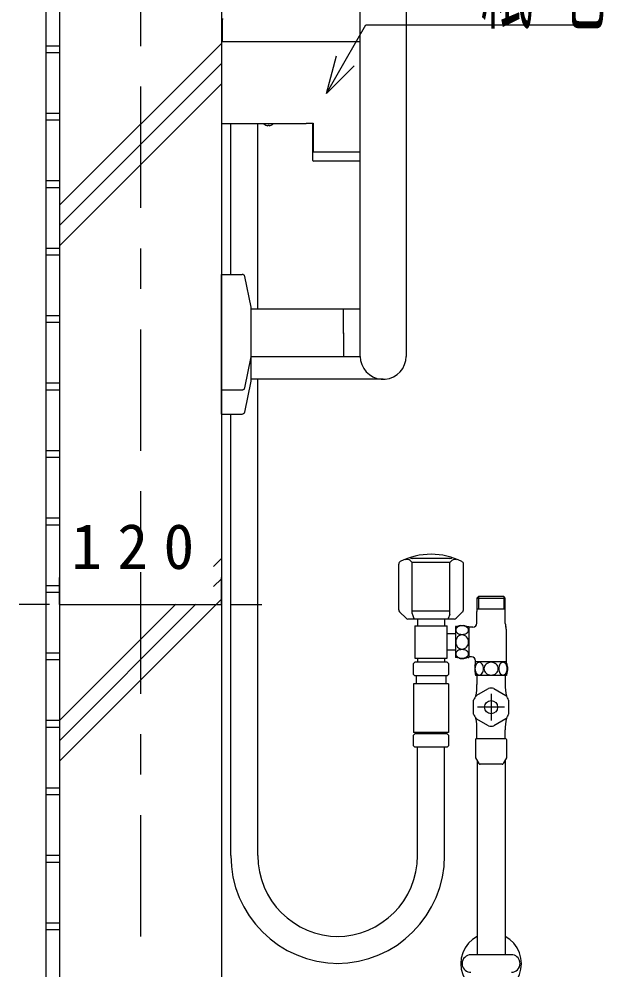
# Model space of a CAD drawing. Units: millimetres, scale not verified. Extents: x -11550 to 5573, y -35640 to 8010.
# Drawn here: x -4236 to -3806, y -4603 to -3898 of the extents above; entities that cross this region are included whole.
import ezdxf

# ---------------------------------------------------------------- set-up
doc = ezdxf.new("R2010")
doc.units = ezdxf.units.MM
doc.header["$LTSCALE"] = 30
doc.linetypes.add('USER2', pattern=[6, 3, -1, 1, -1])
doc.layers.add('layer1', color=4, linetype='Continuous', lineweight=25)
doc.styles.add('ＭＳ ゴシック', font='')
doc.styles.get('ＭＳ ゴシック').set_extended_font_data('MS Gothic')

msp = doc.modelspace()

# ---------------------------------------------------------------- linework, layer by layer
at = {"layer": 'layer1', "linetype": 'USER2'}
msp.add_line((-4146.05, -2328.06), (-4146.05, -6328.06), dxfattribs=at)
at = {"layer": 'layer1', "color": 20}
for p, q in [((-4086.05, -2618.06), (-4086.05, -4878.06)), ((-4206.05, -3388.06), (-4206.05, -4878.06))]:
    msp.add_line(p, q, dxfattribs=at)
at = {"layer": 'layer1', "color": 3}
for p, q in [((-4216.05, -3388.06), (-4216.05, -4818.06)), ((-3983.05, -4148.06), (-3983.05, -3508.06)), ((-3949.05, -3508.06), (-3949.05, -4148.06)), ((-4085.55, -3898.74), (-4085.55, -3915.06)), ((-4086.05, -3913.86), (-4086.05, -3975.66)), ((-4085.55, -3913.86), (-4086.05, -3913.86)), ((-3983.05, -3915.06), (-4085.55, -3915.06)), ((-4023.05, -3975.66), (-4086.05, -3975.66)), ((-4079.04, -4087.31), (-4079.04, -3975.66)), ((-4059.04, -4113.06), (-4059.04, -3975.66)), ((-4051.59, -3977.16), (-4051.51, -3977.16)), ((-4050.59, -3977.16), (-4050.51, -3977.16)), ((-4023.05, -3975.16), (-4023.05, -3975.66)), ((-4023.05, -3975.16), (-4018.05, -3975.16)), ((-4018.25, -4002.86), (-4018.25, -3975.16)), ((-4018.05, -3975.16), (-4018.05, -3996.86)), ((-3983.05, -3996.86), (-4018.25, -3996.86)), ((-3983.05, -4003.36), (-4017.75, -4003.36)), ((-4086.05, -4172.81), (-4086.05, -4087.31)), ((-4086.05, -4087.31), (-4070.55, -4087.31)), ((-4064.06, -4111.6), (-4068.64, -4088.77)), ((-4064.05, -4148.52), (-4064.05, -4111.6)), ((-3995.55, -4113.06), (-4064.05, -4113.06)), ((-3995.55, -4131.06), (-3995.55, -4113.06)), ((-3983.05, -4113.16), (-3995.55, -4113.16)), ((-3995.55, -4130.52), (-3995.55, -4148.52)), ((-4068.64, -4171.36), (-4064.06, -4148.52)), ((-3995.55, -4148.52), (-4064.05, -4148.52)), ((-4064.05, -4166.52), (-4064.05, -4148.52)), ((-3983.05, -4148.42), (-3995.55, -4148.42)), ((-3966.05, -4165.06), (-4064.05, -4165.06)), ((-4059.04, -4518), (-4059.04, -4165.06)), ((-4068.64, -4189.36), (-4064.06, -4166.52)), ((-4086.05, -4172.81), (-4070.55, -4172.81)), ((-4086.05, -4190.81), (-4086.05, -4172.81)), ((-4086.05, -4190.81), (-4070.55, -4190.81)), ((-4079.04, -4518), (-4079.04, -4190.81)), ((-3916.55, -4297.76), (-3944.55, -4297.76)), ((-3954.55, -4335.94), (-3954.55, -4301.98)), ((-3944.55, -4338.63), (-3944.55, -4300.76)), ((-3916.55, -4300.76), (-3944.55, -4300.76)), ((-3916.55, -4338.63), (-3916.55, -4300.76)), ((-3906.55, -4335.94), (-3906.55, -4301.98)), ((-3896.53, -4327.3), (-3895.36, -4326.14)), ((-3896.53, -4327.3), (-3896.53, -4337.15)), ((-3896.53, -4327.3), (-3875.57, -4327.3)), ((-3876.73, -4326.14), (-3895.36, -4326.14)), ((-3895.36, -4326.14), (-3895.36, -4335.14)), ((-3875.57, -4327.3), (-3876.73, -4326.14)), ((-3876.73, -4326.14), (-3876.73, -4335.14)), ((-3875.57, -4337.15), (-3875.57, -4327.3)), ((-3949.14, -4342.18), (-3953.96, -4337.35)), ((-3944.55, -4336.76), (-3916.55, -4336.76)), ((-3944.42, -4339.33), (-3943.32, -4342.29)), ((-3916.68, -4339.33), (-3917.78, -4342.29)), ((-3907.14, -4337.35), (-3911.96, -4342.18)), ((-3896.55, -4345.76), (-3896.55, -4337.15)), ((-3896.53, -4335.14), (-3875.57, -4335.14)), ((-3875.55, -4346.13), (-3875.55, -4337.19)), ((-3913.38, -4342.76), (-3947.72, -4342.76)), ((-3942.55, -4347.76), (-3918.55, -4347.76)), ((-3942.55, -4347.76), (-3942.55, -4371.76)), ((-3940.55, -4342.76), (-3940.55, -4347.76)), ((-3920.55, -4342.76), (-3920.55, -4347.76)), ((-3918.55, -4371.76), (-3918.55, -4347.76)), ((-3912.55, -4348.26), (-3912.55, -4371.26)), ((-3911.74, -4348.26), (-3912.55, -4348.26)), ((-3909.85, -4347.78), (-3910.76, -4348.1)), ((-3908.87, -4347.62), (-3906.23, -4347.62)), ((-3905.24, -4347.78), (-3904.34, -4348.1)), ((-3903.35, -4348.26), (-3902.55, -4348.26)), ((-3902.55, -4348.26), (-3902.55, -4371.26)), ((-3912.55, -4353.76), (-3918.55, -4353.76)), ((-3899.55, -4348.76), (-3902.55, -4348.76)), ((-3874.65, -4374.56), (-3874.65, -4351.46)), ((-3912.55, -4365.76), (-3918.55, -4365.76)), ((-3943.55, -4375.76), (-3942.55, -4374.76)), ((-3943.55, -4383.76), (-3943.55, -4375.76)), ((-3942.55, -4371.76), (-3918.55, -4371.76)), ((-3918.55, -4374.76), (-3942.55, -4374.76)), ((-3940.55, -4371.76), (-3940.55, -4374.76)), ((-3920.55, -4371.76), (-3920.55, -4374.76)), ((-3917.55, -4375.76), (-3918.55, -4374.76)), ((-3917.55, -4375.76), (-3917.55, -4383.76)), ((-3911.74, -4371.26), (-3912.55, -4371.26)), ((-3909.85, -4371.75), (-3910.76, -4371.43)), ((-3908.87, -4371.91), (-3906.23, -4371.91)), ((-3905.24, -4371.75), (-3904.34, -4371.43)), ((-3903.35, -4371.26), (-3902.55, -4371.26)), ((-3900.55, -4370.76), (-3902.55, -4370.76)), ((-3898.03, -4377.26), (-3897.71, -4376.35)), ((-3897.55, -4375.37), (-3897.55, -4373.76)), ((-3874.55, -4374.56), (-3897.55, -4374.56)), ((-3874.55, -4375.37), (-3874.55, -4374.56)), ((-3874.07, -4377.26), (-3874.38, -4376.35)), ((-3898.19, -4378.24), (-3898.19, -4380.88)), ((-3898.03, -4381.87), (-3897.71, -4382.77)), ((-3874.07, -4381.87), (-3874.38, -4382.77)), ((-3873.9, -4378.24), (-3873.9, -4380.88)), ((-3943.55, -4383.76), (-3942.55, -4384.76)), ((-3918.55, -4384.76), (-3942.55, -4384.76)), ((-3941.55, -4384.76), (-3941.55, -4390.76)), ((-3919.55, -4384.76), (-3919.55, -4390.76)), ((-3918.55, -4384.76), (-3917.55, -4383.76)), ((-3897.55, -4383.76), (-3897.55, -4384.56)), ((-3874.55, -4384.56), (-3897.55, -4384.56)), ((-3896.53, -4384.56), (-3896.53, -4391.14)), ((-3875.57, -4384.56), (-3875.57, -4391.14)), ((-3874.55, -4383.76), (-3874.55, -4384.56)), ((-3917.55, -4390.76), (-3943.55, -4390.76)), ((-3943.55, -4390.76), (-3943.55, -4426.76)), ((-3917.55, -4390.76), (-3917.55, -4426.76)), ((-3897.05, -4399.4), (-3888.05, -4394.21)), ((-3884.05, -4394.21), (-3875.05, -4399.4)), ((-3899.05, -4413.26), (-3899.05, -4402.87)), ((-3886.05, -4398.06), (-3886.05, -4418.06)), ((-3873.05, -4402.87), (-3873.05, -4413.26)), ((-3876.05, -4408.06), (-3896.05, -4408.06)), ((-3888.05, -4421.92), (-3897.05, -4416.72)), ((-3875.05, -4416.72), (-3884.05, -4421.92)), ((-3896.53, -4431.56), (-3896.53, -4424.98)), ((-3875.57, -4431.56), (-3875.57, -4424.98)), ((-3917.55, -4426.76), (-3943.55, -4426.76)), ((-3943.55, -4428.76), (-3942.55, -4427.76)), ((-3943.55, -4436.76), (-3943.55, -4428.76)), ((-3918.55, -4427.76), (-3942.55, -4427.76)), ((-3917.55, -4428.76), (-3918.55, -4427.76)), ((-3917.55, -4428.76), (-3917.55, -4436.76)), ((-3897.3, -4431.56), (-3897.55, -4431.99)), ((-3897.55, -4431.99), (-3897.55, -4433.04)), ((-3874.8, -4431.56), (-3897.3, -4431.56)), ((-3874.8, -4431.56), (-3874.55, -4431.99)), ((-3874.55, -4431.99), (-3874.55, -4445.55)), ((-3943.55, -4436.76), (-3942.55, -4437.76)), ((-3918.55, -4437.76), (-3942.55, -4437.76)), ((-3940.55, -4518), (-3940.55, -4437.76)), ((-3920.55, -4518), (-3920.55, -4437.76)), ((-3918.55, -4437.76), (-3917.55, -4436.76)), ((-3897.55, -4433.04), (-3897.55, -4445.55)), ((-3897.55, -4445.55), (-3895.06, -4449.86)), ((-3874.55, -4445.55), (-3877.04, -4449.86)), ((-3896.35, -4447.63), (-3896.35, -4591.56)), ((-3877.9, -4450.36), (-3894.2, -4450.36)), ((-3875.75, -4447.63), (-3875.75, -4591.56)), ((-3871.05, -4591.56), (-3901.05, -4591.56))]:
    msp.add_line(p, q, dxfattribs=at)
at = {"layer": 'layer1'}
for p, q in [((-3994.2, -3929.02), (-3978.81, -3902.37)), ((-3978.81, -3902.37), (-3934.86, -3902.37)), ((-3934.86, -3902.37), (-3806.1, -3902.37)), ((-4206.05, -3918.06), (-4216.05, -3918.06)), ((-4206.05, -4036.14), (-4086.05, -3916.14)), ((-4206.05, -3923.06), (-4216.05, -3923.06)), ((-4008.2, -3953.27), (-4000.7, -3925.27)), ((-4206.05, -4051.14), (-4086.05, -3931.14)), ((-4008.2, -3953.27), (-3994.2, -3929.02)), ((-3987.7, -3932.78), (-4008.2, -3953.27)), ((-4206.05, -4066.14), (-4086.05, -3946.14)), ((-4206.05, -3968.06), (-4216.05, -3968.06)), ((-4206.05, -3973.06), (-4216.05, -3973.06)), ((-4206.05, -4018.06), (-4216.05, -4018.06)), ((-4206.05, -4023.06), (-4216.05, -4023.06)), ((-4206.05, -4068.06), (-4216.05, -4068.06)), ((-4206.05, -4073.06), (-4216.05, -4073.06)), ((-4206.05, -4118.06), (-4216.05, -4118.06)), ((-4206.05, -4123.06), (-4216.05, -4123.06)), ((-4206.05, -4168.06), (-4216.05, -4168.06)), ((-4206.05, -4173.06), (-4216.05, -4173.06)), ((-4206.05, -4218.06), (-4216.05, -4218.06)), ((-4206.05, -4223.06), (-4216.05, -4223.06)), ((-4206.05, -4268.06), (-4216.05, -4268.06)), ((-4206.05, -4273.06), (-4216.05, -4273.06)), ((-4091.82, -4303.75), (-4086.05, -4297.98)), ((-4206.05, -4332.02), (-4206.05, -4312.02)), ((-4091.82, -4318.75), (-4086.05, -4312.98)), ((-4086.05, -4332.02), (-4086.05, -4312.02)), ((-4206.05, -4318.06), (-4216.05, -4318.06)), ((-4206.05, -4323.06), (-4216.05, -4323.06)), ((-4221.05, -4332.02), (-4236.05, -4332.02)), ((-4213.55, -4332.02), (-4221.05, -4332.02)), ((-4206.05, -4447.98), (-4086.05, -4327.98)), ((-4206.05, -4417.98), (-4119.87, -4331.8)), ((-4206.05, -4432.98), (-4104.87, -4331.8)), ((-4206.05, -4332.02), (-4086.05, -4332.02)), ((-4078.55, -4332.02), (-4071.05, -4332.02)), ((-4071.05, -4332.02), (-4056.05, -4332.02)), ((-4206.05, -4368.06), (-4216.05, -4368.06)), ((-4206.05, -4373.06), (-4216.05, -4373.06)), ((-4206.05, -4418.06), (-4216.05, -4418.06)), ((-4206.05, -4423.06), (-4216.05, -4423.06)), ((-4206.05, -4468.06), (-4216.05, -4468.06)), ((-4206.05, -4473.06), (-4216.05, -4473.06)), ((-4206.05, -4518.06), (-4216.05, -4518.06)), ((-4206.05, -4523.06), (-4216.05, -4523.06)), ((-4206.05, -4568.06), (-4216.05, -4568.06)), ((-4206.05, -4573.06), (-4216.05, -4573.06))]:
    msp.add_line(p, q, dxfattribs=at)
at = {"layer": 'layer1', "color": 3}
for points in [[(-4068.63, -4088.77), (-4068.76, -4088.42), (-4068.96, -4088.11), (-4069.21, -4087.83), (-4069.5, -4087.61), (-4069.83, -4087.45), (-4070.19, -4087.35), (-4070.55, -4087.31)], [(-3983.05, -4148.06), (-3982.76, -4151.19), (-3981.9, -4154.2), (-3980.5, -4157.01), (-3978.61, -4159.51), (-3976.29, -4161.63), (-3973.63, -4163.28), (-3970.7, -4164.41), (-3967.62, -4164.99), (-3964.48, -4164.99), (-3961.4, -4164.41), (-3958.47, -4163.28), (-3955.8, -4161.63), (-3953.49, -4159.51), (-3951.6, -4157.01), (-3950.2, -4154.2), (-3949.34, -4151.19), (-3949.05, -4148.06)], [(-4070.55, -4172.81), (-4070.19, -4172.78), (-4069.83, -4172.68), (-4069.5, -4172.51), (-4069.21, -4172.29), (-4068.96, -4172.02), (-4068.76, -4171.7), (-4068.63, -4171.36)], [(-4070.55, -4190.81), (-4070.19, -4190.78), (-4069.83, -4190.68), (-4069.5, -4190.51), (-4069.21, -4190.29), (-4068.96, -4190.02), (-4068.76, -4189.7), (-4068.63, -4189.36)], [(-3944.55, -4300.76), (-3945.22, -4299.99), (-3945.97, -4299.39), (-3946.8, -4298.96), (-3947.68, -4298.72), (-3948.57, -4298.68), (-3949.45, -4298.84)], [(-3911.65, -4298.84), (-3912.53, -4298.68), (-3913.42, -4298.72), (-3914.3, -4298.96), (-3915.12, -4299.39), (-3915.88, -4299.99), (-3916.55, -4300.76)], [(-3896.35, -4578.06), (-3899.81, -4580.26), (-3902.81, -4583.06), (-3905.26, -4586.35), (-3907.07, -4590.03), (-3908.17, -4593.98), (-3908.55, -4598.06)], [(-3863.55, -4598.06), (-3863.92, -4593.98), (-3865.03, -4590.03), (-3866.84, -4586.35), (-3869.29, -4583.06), (-3872.29, -4580.26), (-3875.75, -4578.06)], [(-3901.05, -4591.56), (-3902.32, -4591.69), (-3903.54, -4592.06), (-3904.66, -4592.66), (-3905.65, -4593.47), (-3906.45, -4594.45), (-3907.05, -4595.57), (-3907.42, -4596.79), (-3907.55, -4598.06)], [(-3864.55, -4598.06), (-3864.65, -4596.93), (-3864.94, -4595.84), (-3865.42, -4594.81), (-3866.07, -4593.88), (-3866.87, -4593.08), (-3867.8, -4592.43), (-3868.83, -4591.95), (-3869.92, -4591.66), (-3871.05, -4591.56)], [(-3908.55, -4598.06), (-3908.17, -4602.15), (-3907.07, -4606.09), (-3905.26, -4609.78), (-3902.81, -4613.07), (-3899.81, -4615.86), (-3896.35, -4618.06)], [(-3907.55, -4598.06), (-3907.45, -4599.19), (-3907.16, -4600.28), (-3906.68, -4601.31), (-3906.03, -4602.24), (-3905.23, -4603.04), (-3904.3, -4603.69), (-3903.27, -4604.17), (-3902.18, -4604.46), (-3901.05, -4604.56)], [(-3875.75, -4618.06), (-3872.29, -4615.86), (-3869.29, -4613.07), (-3866.84, -4609.78), (-3865.03, -4606.09), (-3863.92, -4602.15), (-3863.55, -4598.06)], [(-3871.05, -4604.56), (-3869.78, -4604.44), (-3868.56, -4604.07), (-3867.44, -4603.47), (-3866.45, -4602.66), (-3865.64, -4601.67), (-3865.04, -4600.55), (-3864.67, -4599.33), (-3864.55, -4598.06)]]:
    msp.add_lwpolyline(points, dxfattribs=at)
for points in [[(-3912.3, -4350.96), (-3912.21, -4351.58), (-3911.94, -4352.17), (-3911.5, -4352.72), (-3910.91, -4353.2), (-3910.19, -4353.59), (-3909.37, -4353.89), (-3908.48, -4354.07), (-3907.55, -4354.13), (-3906.62, -4354.07), (-3905.73, -4353.89), (-3904.91, -4353.59), (-3904.19, -4353.2), (-3903.6, -4352.72), (-3903.16, -4352.17), (-3902.89, -4351.58), (-3902.8, -4350.96), (-3902.89, -4350.34), (-3903.16, -4349.75), (-3903.6, -4349.2), (-3904.19, -4348.72), (-3904.91, -4348.33), (-3905.73, -4348.03), (-3906.62, -4347.85), (-3907.55, -4347.79), (-3908.48, -4347.85), (-3909.37, -4348.03), (-3910.19, -4348.33), (-3910.91, -4348.72), (-3911.5, -4349.2), (-3911.94, -4349.75), (-3912.21, -4350.34)], [(-3907.55, -4354.48), (-3908.48, -4354.59), (-3909.37, -4354.89), (-3910.19, -4355.37), (-3910.91, -4356.03), (-3911.5, -4356.83), (-3911.94, -4357.74), (-3912.21, -4358.73), (-3912.3, -4359.76), (-3912.21, -4360.8), (-3911.94, -4361.79), (-3911.5, -4362.7), (-3910.91, -4363.5), (-3910.19, -4364.16), (-3909.37, -4364.64), (-3908.48, -4364.94), (-3907.55, -4365.05), (-3906.62, -4364.94), (-3905.73, -4364.64), (-3904.91, -4364.16), (-3904.19, -4363.5), (-3903.6, -4362.7), (-3903.16, -4361.79), (-3902.89, -4360.8), (-3902.8, -4359.76), (-3902.89, -4358.73), (-3903.16, -4357.74), (-3903.6, -4356.83), (-3904.19, -4356.03), (-3904.91, -4355.37), (-3905.73, -4354.89), (-3906.62, -4354.59)], [(-3912.3, -4368.57), (-3912.21, -4369.19), (-3911.94, -4369.78), (-3911.5, -4370.33), (-3910.91, -4370.81), (-3910.19, -4371.2), (-3909.37, -4371.5), (-3908.48, -4371.68), (-3907.55, -4371.74), (-3906.62, -4371.68), (-3905.73, -4371.5), (-3904.91, -4371.2), (-3904.19, -4370.81), (-3903.6, -4370.33), (-3903.16, -4369.78), (-3902.89, -4369.19), (-3902.8, -4368.57), (-3902.89, -4367.95), (-3903.16, -4367.36), (-3903.6, -4366.81), (-3904.19, -4366.33), (-3904.91, -4365.94), (-3905.73, -4365.64), (-3906.62, -4365.46), (-3907.55, -4365.4), (-3908.48, -4365.46), (-3909.37, -4365.64), (-3910.19, -4365.94), (-3910.91, -4366.33), (-3911.5, -4366.81), (-3911.94, -4367.36), (-3912.21, -4367.95)], [(-3894.85, -4374.81), (-3895.47, -4374.9), (-3896.07, -4375.17), (-3896.61, -4375.61), (-3897.09, -4376.2), (-3897.49, -4376.92), (-3897.78, -4377.74), (-3897.96, -4378.63), (-3898.02, -4379.56), (-3897.96, -4380.49), (-3897.78, -4381.38), (-3897.49, -4382.2), (-3897.09, -4382.92), (-3896.61, -4383.51), (-3896.07, -4383.95), (-3895.47, -4384.22), (-3894.85, -4384.31), (-3894.24, -4384.22), (-3893.64, -4383.95), (-3893.09, -4383.51), (-3892.61, -4382.92), (-3892.22, -4382.2), (-3891.93, -4381.38), (-3891.75, -4380.49), (-3891.69, -4379.56), (-3891.75, -4378.63), (-3891.93, -4377.74), (-3892.22, -4376.92), (-3892.61, -4376.2), (-3893.09, -4375.61), (-3893.64, -4375.17), (-3894.24, -4374.9)], [(-3880.77, -4379.56), (-3880.87, -4378.63), (-3881.17, -4377.74), (-3881.66, -4376.92), (-3882.32, -4376.2), (-3883.12, -4375.61), (-3884.03, -4375.17), (-3885.02, -4374.9), (-3886.05, -4374.81), (-3887.08, -4374.9), (-3888.07, -4375.17), (-3888.98, -4375.61), (-3889.78, -4376.2), (-3890.44, -4376.92), (-3890.93, -4377.74), (-3891.23, -4378.63), (-3891.33, -4379.56), (-3891.23, -4380.49), (-3890.93, -4381.38), (-3890.44, -4382.2), (-3889.78, -4382.92), (-3888.98, -4383.51), (-3888.07, -4383.95), (-3887.08, -4384.22), (-3886.05, -4384.31), (-3885.02, -4384.22), (-3884.03, -4383.95), (-3883.12, -4383.51), (-3882.32, -4382.92), (-3881.66, -4382.2), (-3881.17, -4381.38), (-3880.87, -4380.49)], [(-3877.24, -4374.81), (-3877.86, -4374.9), (-3878.46, -4375.17), (-3879, -4375.61), (-3879.48, -4376.2), (-3879.88, -4376.92), (-3880.17, -4377.74), (-3880.35, -4378.63), (-3880.41, -4379.56), (-3880.35, -4380.49), (-3880.17, -4381.38), (-3879.88, -4382.2), (-3879.48, -4382.92), (-3879, -4383.51), (-3878.46, -4383.95), (-3877.86, -4384.22), (-3877.24, -4384.31), (-3876.63, -4384.22), (-3876.03, -4383.95), (-3875.48, -4383.51), (-3875, -4382.92), (-3874.61, -4382.2), (-3874.32, -4381.38), (-3874.14, -4380.49), (-3874.08, -4379.56), (-3874.14, -4378.63), (-3874.32, -4377.74), (-3874.61, -4376.92), (-3875, -4376.2), (-3875.48, -4375.61), (-3876.03, -4375.17), (-3876.63, -4374.9)]]:
    msp.add_lwpolyline(points, close=True, dxfattribs=at)
msp.add_circle((-3886.05, -4408.06), 4.85, dxfattribs=at)
for centre, radius, start, end in [((-4084.71, -3898.92), 0.858, 93.31084, 168.24106), ((-4051.25, -3972.89), 4.31, 220.05786, 245.22111), ((-4051.71, -3974.49), 2.67, 239.79921, 272.6598), ((-4052.73, -3976.63), 1.33, 336.4588, 353.69545), ((-4050.9, -3972.48), 4.32, 263.37337, 272.82388), ((-4049.37, -3976.63), 1.33, 187.32721, 203.54297), ((-4050.39, -3974.49), 2.67, 267.34019, 300.20078), ((-4050.85, -3972.89), 4.31, 294.76476, 319.94214), ((-4017.75, -4002.86), 0.5, 180, 270), ((-3930.55, -4345.76), 51, 63.32177, 116.67823), ((-3943.12, -4291.16), 6.76, 243.45488, 257.76073), ((-3917.98, -4291.16), 6.76, 282.23927, 296.54512), ((-3952.55, -4301.98), 2, 116.67823, 180), ((-3908.55, -4301.98), 2, 0, 63.32177), ((-3952.55, -4335.94), 2, 180, 225), ((-3942.55, -4338.63), 2, 180, 200.48036), ((-3918.55, -4338.63), 2, 339.51964, 0), ((-3908.55, -4335.94), 2, 315, 0), ((-3947.72, -4340.76), 2, 225, 270), ((-3913.38, -4340.76), 2, 270, 315), ((-3911.74, -4345.26), 3, 270, 289.11297), ((-3908.87, -4350.62), 3, 90, 109.11297), ((-3906.23, -4350.62), 3, 70.88703, 90), ((-3903.35, -4345.26), 3, 250.88703, 270), ((-3899.55, -4345.76), 3, 270, 0), ((-3865.57, -4345.46), 10, 183.85254, 197.46987), ((-3884.65, -4351.46), 10, 0, 17.46987), ((-3911.74, -4374.26), 3, 70.88703, 90), ((-3908.87, -4368.91), 3, 250.88703, 270), ((-3906.23, -4368.91), 3, 270, 289.11297), ((-3903.35, -4374.26), 3, 90, 109.11297), ((-3900.55, -4373.76), 3, 0, 90), ((-3900.55, -4375.37), 3, 340.88703, 0), ((-3871.55, -4375.37), 3, 180, 199.11297), ((-3895.19, -4378.24), 3, 160.88703, 180), ((-3895.19, -4380.88), 3, 180, 199.11297), ((-3900.55, -4383.76), 3, 0, 19.11297), ((-3871.55, -4383.76), 3, 160.88703, 180), ((-3876.9, -4378.24), 3, 0, 19.11297), ((-3876.9, -4380.88), 3, 340.88703, 0), ((-3941.53, -4391.14), 45, 348.86975, 0), ((-3886.05, -4408.06), 14, 81.78632, 98.21286), ((-3830.57, -4391.14), 45, 180, 191.13039), ((-3886.05, -4408.06), 14, 141.7867, 158.21326), ((-3886.05, -4408.06), 14, 21.78644, 38.21124), ((-3886.05, -4408.06), 14, 201.78711, 218.21361), ((-3941.53, -4424.98), 45, 0, 11.13025), ((-3830.57, -4424.98), 45, 168.86961, 180), ((-3886.05, -4408.06), 14, 321.78688, 338.21318), ((-3886.05, -4408.06), 14, 261.78719, 278.21361), ((-3894.2, -4449.36), 1, 209.98299, 270), ((-3877.9, -4449.36), 1, 270, 330.00711), ((-3999.04, -4518), 80, 180, 270), ((-3999.04, -4518), 60, 180, 270), ((-4000.55, -4518), 60, 270, 0), ((-4000.55, -4518), 80, 270, 0)]:
    msp.add_arc(centre, radius, start, end, dxfattribs=at)

# ---------------------------------------------------------------- texts
at = {"layer": 'layer1', "color": 2, "insert": (-3894.06, -3906.91), "char_height": 57.18, "attachment_point": 7, "style": 'ＭＳ ゴシック'}
msp.add_mtext('\\T1.5;\\W0.5;紙巻器', dxfattribs=at)
at = {"layer": 'layer1', "color": 3, "insert": (-4146.05, -4289.17), "char_height": 33.5, "attachment_point": 5, "style": 'ＭＳ ゴシック'}
msp.add_mtext('\\T1.5;120', dxfattribs=at)

doc.saveas('drawing.dxf')
